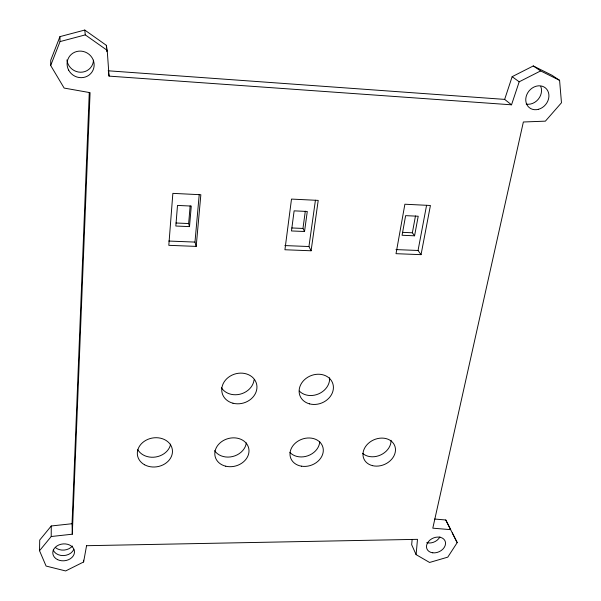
<?xml version="1.0" encoding="UTF-8"?>
<svg xmlns="http://www.w3.org/2000/svg" width="601" height="601" viewBox="0 0 601 601"><rect width="100%" height="100%" fill="white"/><g stroke="black" fill="none" stroke-linecap="round" stroke-linejoin="round"><path stroke-width="0.9" d="M86.574 545.61L83.614 561.973L65.644 570.95L46.089 566.052L39.531 550.726L51.22 536.52L51.258 525.98L72.052 523.726L89.271 92.629M51.22 536.52L72.285 534.206L90.075 92.659L64.142 88.069L50.687 65.509L50.747 60.205L59.942 36.631L84.771 30.05L106.339 45.315L107.211 50.356L109.059 76.117L511.526 104.814L519.189 81.804L540.645 70.918L559.584 80.339L561.469 102.763L545.385 121.154L523.366 121.988L432.803 528.174L450.66 529.654L445.777 519.985L434.628 519.031M39.531 550.726L39.726 540.044L51.258 525.98M189.503 226.615L191.276 206.068L177.498 205.422L175.838 226.029L189.503 226.615L188.646 223.542L190.156 205.888M196.189 246.395L200.847 194.739L172.863 193.364L168.813 245.328L196.189 246.395L194.979 242.09L199.231 194.521M412.143 539.367L411.67 544.724L416.102 554.633L429.58 562.468L447.783 557.135L457.196 542.62L445.777 519.985M416.102 554.633L417.485 539.337L86.732 545.7M304.534 231.505L307.284 211.462L294.122 210.846L291.477 230.949L304.534 231.505L302.964 228.44L305.308 211.214M311.093 250.775L318.214 200.396L291.5 199.081L284.927 249.753L311.093 250.775L308.944 246.53L315.435 200.201M414.57 235.81L418.213 216.24L405.622 215.654L402.084 235.269L414.57 235.81L412.361 232.782L415.471 215.969M421.046 254.659L430.421 205.489L404.886 204.227L396.021 253.682L421.046 254.659L418.048 250.474L426.575 205.309M511.526 104.814L504.66 99.39L512.15 76.68L533.275 65.952L551.988 75.268L559.584 80.339M50.687 65.509L60.04 41.589L59.942 36.631M60.04 41.589L85.282 34.888L107.211 50.356M395.969 249.595L418.048 250.474M284.844 245.569L308.944 246.53M168.761 241.046L194.979 242.09M402.602 232.354L412.361 232.782M291.838 227.959L302.964 228.44M175.973 222.994L188.646 223.542M108.142 70.79L504.66 99.39M533.275 65.952L540.645 70.918M512.15 76.68L519.189 81.804M452.275 532.877L457.196 542.62M108.443 72.563L109.059 76.117M84.771 30.05L85.282 34.888M106.339 45.315L106.535 48.042M106.662 49.86L106.79 51.678M83.547 560.192L83.614 561.973M72.052 523.726L72.285 534.206M254.065 379.9A17.564 14.987 -16.3 0 1 240.024 394.203A17.564 14.987 -16.3 0 1 221.401 387.75M329.596 377.781A17.286 14.559 -22 0 1 318.725 393.828A17.286 14.559 -22 0 1 299.321 391.071M170.646 444.109A17.421 14.424 -9.9 0 1 155.869 456.97A17.421 14.424 -9.9 0 1 137.772 449.638M246.312 442.899A17.068 14.086 -15.1 0 1 232.722 456.512A17.068 14.086 -15.1 0 1 214.602 450.66M319.747 441.743A16.775 13.718 -19.8 0 1 307.922 455.761A16.775 13.718 -19.8 0 1 289.907 452.425M391.056 440.293A16.543 13.32 -23.9 0 1 380.688 454.942A16.543 13.32 -23.9 0 1 362.673 453.402M73.788 549.449A10.81 8.414 -6 0 1 63.368 555.587A10.81 8.414 -6 0 1 53.241 549.99M72.421 546.024A10.735 8.384 -5.9 0 1 55.51 547.616M439.902 536.903A9.781 7.4 -24.2 0 1 426.718 542.65M540.787 86.521A12.538 10.615 -50.8 0 1 538.248 99.27A12.538 10.615 -50.8 0 1 526.206 104.063M93.493 60.175A13.492 12.921 34.1 0 1 80.594 72.225A13.492 12.921 34.1 0 1 66.936 59.92M232.948 403.211A17.812 15.123 -16.4 0 0 256.755 384.805A17.812 15.123 -16.4 0 0 228.327 377.39A17.812 15.123 -16.4 0 0 232.948 403.211M309.507 403.864A17.519 14.687 -22 0 0 333.3 385.737A17.519 14.687 -22 0 0 305.992 378.442A17.519 14.687 -22 0 0 309.507 403.864M144.51 464.746A17.662 14.552 -10.1 0 0 172.367 452.966A17.662 14.552 -10.1 0 0 147.801 439.384A17.662 14.552 -10.1 0 0 144.51 464.746M225.751 466.203A17.294 14.206 -15.2 0 0 248.799 448.631A17.294 14.206 -15.2 0 0 221.16 442.005A17.294 14.206 -15.2 0 0 225.751 466.203M301.492 466.188A17.001 13.823 -19.9 0 0 322.947 447.429A17.001 13.823 -19.9 0 0 295.497 442.975A17.001 13.823 -19.9 0 0 301.492 466.188M372.41 465.632A16.76 13.417 -23.9 0 0 395.42 448.571A16.76 13.417 -23.9 0 0 369.848 442.141A16.76 13.417 -23.9 0 0 372.41 465.632M57.583 559.636A10.886 8.452 -6.1 0 0 74.471 552.469A10.886 8.452 -6.1 0 0 58.86 544.949A10.886 8.452 -6.1 0 0 57.583 559.636M432.758 552.807A9.901 7.445 -24.1 0 0 445.401 541.974A9.901 7.445 -24.1 0 0 429.873 540.126A9.901 7.445 -24.1 0 0 432.758 552.807M538.488 109.307A12.734 10.735 -50.4 0 0 546.76 89.271A12.734 10.735 -50.4 0 0 526.777 94.718A12.734 10.735 -50.4 0 0 538.488 109.307M68.642 70.114A13.703 13.124 32.5 0 0 92.073 71.902A13.703 13.124 32.5 0 0 81.143 51.13A13.703 13.124 32.5 0 0 68.642 70.114"/></g></svg>
